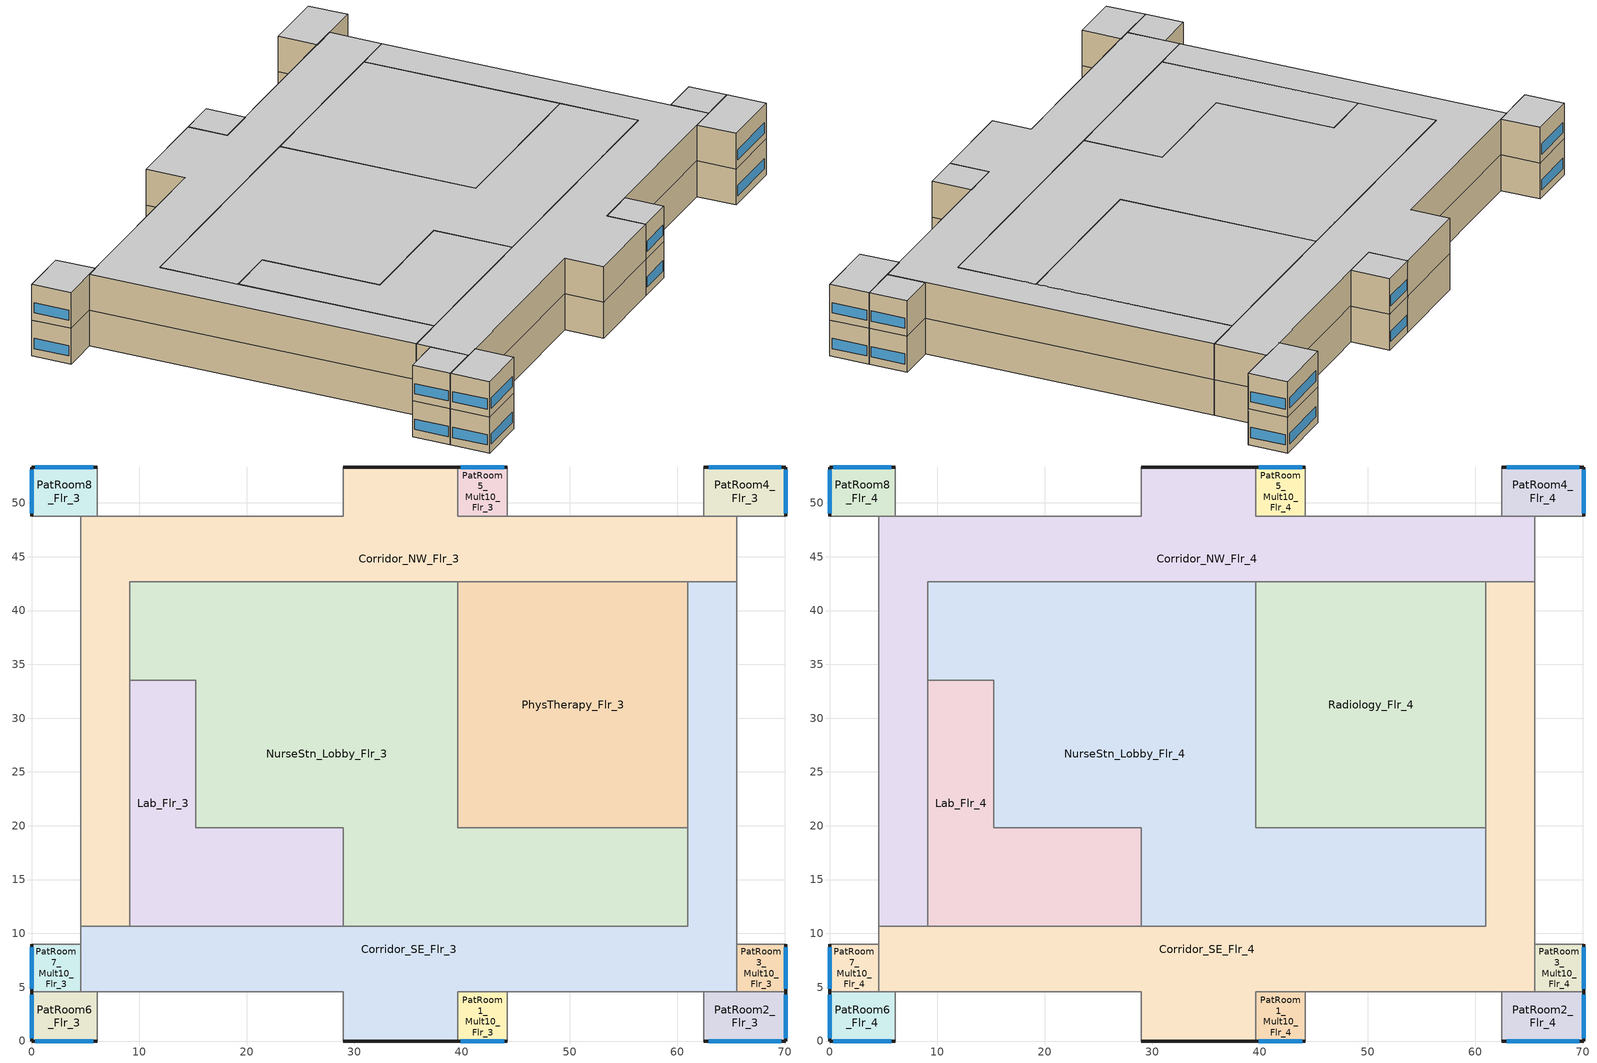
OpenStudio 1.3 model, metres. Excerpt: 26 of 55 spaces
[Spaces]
PatRoom7_Mult10_Flr_3
 floor adiabatic (INT-FLOOR-TOPSIDE): 4.57,8.99 4.57,4.57 0,4.57 0,8.99 z8.54
 wall outside (Mass Non-res Ext Wall): 0,8.99 0,4.57 z8.54:12.8
 wall adiabatic (int-walls): 0,4.57 4.57,4.57 4.57,8.99 0,8.99 z8.54:12.8
 window (Window Res Fixed): 0,8.73 0,4.84 z9.45:10.67
 ceiling adiabatic (INT-FLOOR-UNDERSIDE): 4.57,4.57 4.57,8.99 0,8.99 0,4.57 z12.8
PatRoom4_Flr_3
 floor adiabatic (INT-FLOOR-TOPSIDE): 70.1,53.34 70.1,48.77 62.48,48.77 62.48,53.34 z8.54
 wall outside (Mass Non-res Ext Wall): 70.1,48.77 70.1,53.34 62.48,53.34 z8.54:12.8
 wall adiabatic (int-walls): 62.48,53.34 62.48,48.77 70.1,48.77 z8.54:12.8
 window (Window Res Fixed): 69.65,53.34 62.94,53.34 / 70.1,49.04 70.1,53.07 z9.45:10.67
 ceiling adiabatic (INT-FLOOR-UNDERSIDE): 70.1,48.77 70.1,53.34 62.48,53.34 62.48,48.77 z12.8
PhysTherapy_Flr_3
 floor adiabatic (INT-FLOOR-TOPSIDE): 60.96,42.67 60.96,19.81 39.62,19.81 39.62,42.67 z8.54
 wall to NurseStn_Lobby_Flr_3 (int-walls): 39.62,42.67 39.62,19.81 60.96,19.81 z8.54:12.8
 wall to Corridor_SE_Flr_3 (int-walls): 60.96,19.81 60.96,42.67 z8.54:12.8
 wall to Corridor_NW_Flr_3 (int-walls): 60.96,42.67 39.62,42.67 z8.54:12.8
 ceiling adiabatic (INT-FLOOR-UNDERSIDE): 60.96,19.81 60.96,42.67 39.62,42.67 39.62,19.81 z12.8
PatRoom2_Flr_3
 floor adiabatic (INT-FLOOR-TOPSIDE): 70.1,4.57 70.1,0 62.48,0 62.48,4.57 z8.54
 wall outside (Mass Non-res Ext Wall): 62.48,0 70.1,0 70.1,4.57 z8.54:12.8
 wall adiabatic (int-walls): 70.1,4.57 62.48,4.57 62.48,0 z8.54:12.8
 window (Window Res Fixed): 62.94,0 69.65,0 / 70.1,0.27 70.1,4.3 z9.45:10.67
 ceiling adiabatic (INT-FLOOR-UNDERSIDE): 70.1,0 70.1,4.57 62.48,4.57 62.48,0 z12.8
Corridor_NW_Flr_3
 floor adiabatic (INT-FLOOR-TOPSIDE): 39.62,53.34 39.62,48.77 65.53,48.77 65.53,42.67 9.14,42.67 9.14,10.67 4.57,10.67 4.57,48.77 28.96,48.77 28.96,53.34 z8.54
 wall outside (Mass Non-res Ext Wall): 39.62,53.34 28.96,53.34 z8.54:12.8
 wall to NurseStn_Lobby_Flr_3 (AIR-WALL): 9.14,33.58 9.14,42.67 39.62,42.67 z8.54:12.8
 wall to Corridor_SE_Flr_3 (AIR-WALL): 60.96,42.67 65.53,42.67 / 4.57,10.67 9.14,10.67 z8.54:12.8
 wall adiabatic (int-walls): 65.53,42.67 65.53,48.77 39.62,48.77 39.62,53.34 / 28.96,53.34 28.96,48.77 4.57,48.77 4.57,10.67 z8.54:12.8
 wall to Lab_Flr_3 (int-walls): 9.14,10.67 9.14,33.58 z8.54:12.8
 ceiling adiabatic (INT-FLOOR-UNDERSIDE): 9.14,10.67 9.14,42.67 65.53,42.67 65.53,48.77 39.62,48.77 39.62,53.34 28.96,53.34 28.96,48.77 4.57,48.77 4.57,10.67 z12.8
NurseStn_Lobby_Flr_3
 floor adiabatic (INT-FLOOR-TOPSIDE): 39.62,42.67 39.62,19.81 60.96,19.81 60.96,10.67 28.96,10.67 28.96,19.81 15.24,19.81 15.24,33.53 9.14,33.53 9.14,42.67 z8.54
 wall to Lab_Flr_3 (int-walls): 9.14,33.53 15.24,33.53 15.24,19.81 28.96,19.81 28.96,10.67 z8.54:12.8
 wall to Corridor_SE_Flr_3 (AIR-WALL): 28.96,10.67 60.96,10.67 60.96,19.81 z8.54:12.8
 ceiling adiabatic (INT-FLOOR-UNDERSIDE): 60.96,10.67 60.96,19.81 39.62,19.81 39.62,42.67 9.14,42.67 9.14,33.53 15.24,33.53 15.24,19.81 28.96,19.81 28.96,10.67 z12.8
Corridor_SE_Flr_3
 floor adiabatic (INT-FLOOR-TOPSIDE): 65.53,42.67 65.53,4.57 39.62,4.57 39.62,0 28.96,0 28.96,4.57 4.57,4.57 4.57,10.67 60.96,10.67 60.96,42.67 z8.54
 wall outside (Mass Non-res Ext Wall): 28.96,0 39.62,0 z8.54:12.8
 wall adiabatic (int-walls): 39.62,0 39.62,4.57 65.53,4.57 65.53,42.67 / 4.57,10.67 4.57,4.57 28.96,4.57 28.96,0 z8.54:12.8
 wall to Lab_Flr_3 (int-walls): 28.96,10.67 9.14,10.67 z8.54:12.8
 ceiling adiabatic (INT-FLOOR-UNDERSIDE): 39.62,0 39.62,4.57 65.53,4.57 65.53,42.67 60.96,42.67 60.96,10.67 4.57,10.67 4.57,4.57 28.96,4.57 28.96,0 z12.8
PatRoom5_Mult10_Flr_3
 floor adiabatic (INT-FLOOR-TOPSIDE): 44.2,53.34 44.2,48.77 39.62,48.77 39.62,53.34 z8.54
 wall outside (Mass Non-res Ext Wall): 44.2,53.34 39.62,53.34 z8.54:12.8
 wall adiabatic (int-walls): 39.62,53.34 39.62,48.77 44.2,48.77 44.2,53.34 z8.54:12.8
 window (Window Res Fixed): 43.92,53.34 39.9,53.34 z9.45:10.67
 ceiling adiabatic (INT-FLOOR-UNDERSIDE): 44.2,48.77 44.2,53.34 39.62,53.34 39.62,48.77 z12.8
Lab_Flr_3
 floor adiabatic (INT-FLOOR-TOPSIDE): 15.24,33.53 15.24,19.81 28.96,19.81 28.96,10.67 9.14,10.67 9.14,33.53 z8.54
 ceiling adiabatic (INT-FLOOR-UNDERSIDE): 28.96,10.67 28.96,19.81 15.24,19.81 15.24,33.53 9.14,33.53 9.14,10.67 z12.8
PatRoom1_Mult10_Flr_3
 floor adiabatic (INT-FLOOR-TOPSIDE): 44.2,4.57 44.2,0 39.62,0 39.62,4.57 z8.54
 wall outside (Mass Non-res Ext Wall): 39.62,0 44.2,0 z8.54:12.8
 wall adiabatic (int-walls): 44.2,0 44.2,4.57 39.62,4.57 39.62,0 z8.54:12.8
 window (Window Res Fixed): 39.9,0 43.92,0 z9.45:10.67
 ceiling adiabatic (INT-FLOOR-UNDERSIDE): 44.2,0 44.2,4.57 39.62,4.57 39.62,0 z12.8
PatRoom8_Flr_3
 floor adiabatic (INT-FLOOR-TOPSIDE): 6.1,53.34 6.1,48.77 0,48.77 0,53.34 z8.54
 wall outside (Mass Non-res Ext Wall): 6.1,53.34 0,53.34 0,48.77 z8.54:12.8
 wall adiabatic (int-walls): 0,48.77 6.1,48.77 6.1,53.34 z8.54:12.8
 window (Window Res Fixed): 0,53.07 0,49.04 / 5.73,53.34 0.37,53.34 z9.45:10.67
 ceiling adiabatic (INT-FLOOR-UNDERSIDE): 6.1,48.77 6.1,53.34 0,53.34 0,48.77 z12.8
PatRoom6_Flr_3
 floor adiabatic (INT-FLOOR-TOPSIDE): 6.1,4.57 6.1,0 0,0 0,4.57 z8.54
 wall outside (Mass Non-res Ext Wall): 0,4.57 0,0 6.1,0 z8.54:12.8
 wall adiabatic (int-walls): 6.1,0 6.1,4.57 0,4.57 z8.54:12.8
 window (Window Res Fixed): 0,4.3 0,0.27 / 0.37,0 5.73,0 z9.45:10.67
 ceiling adiabatic (INT-FLOOR-UNDERSIDE): 6.1,0 6.1,4.57 0,4.57 0,0 z12.8
PatRoom3_Mult10_Flr_3
 floor adiabatic (INT-FLOOR-TOPSIDE): 70.1,8.99 70.1,4.57 65.53,4.57 65.53,8.99 z8.54
 wall outside (Mass Non-res Ext Wall): 70.1,4.57 70.1,8.99 z8.54:12.8
 wall adiabatic (int-walls): 70.1,8.99 65.53,8.99 65.53,4.57 70.1,4.57 z8.54:12.8
 window (Window Res Fixed): 70.1,4.84 70.1,8.73 z9.45:10.67
 ceiling adiabatic (INT-FLOOR-UNDERSIDE): 70.1,4.57 70.1,8.99 65.53,8.99 65.53,4.57 z12.8
PatRoom2_Flr_4
 floor adiabatic (INT-FLOOR-TOPSIDE): 70.1,4.57 70.1,0 62.48,0 62.48,4.57 z12.8
 wall outside (Mass Non-res Ext Wall): 62.48,0 70.1,0 70.1,4.57 z12.8:17.07
 wall adiabatic (int-walls): 70.1,4.57 62.48,4.57 62.48,0 z12.8:17.07
 window (Window Res Fixed): 70.1,0.27 70.1,4.3 / 62.94,0 69.65,0 z13.72:14.94
 ceiling adiabatic (INT-FLOOR-UNDERSIDE): 70.1,0 70.1,4.57 62.48,4.57 62.48,0 z17.07
Corridor_SE_Flr_4
 floor adiabatic (INT-FLOOR-TOPSIDE): 65.53,42.67 65.53,4.57 39.62,4.57 39.62,0 28.96,0 28.96,4.57 4.57,4.57 4.57,10.67 60.96,10.67 60.96,42.67 z12.8
 wall outside (Mass Non-res Ext Wall): 28.96,0 39.62,0 z12.8:17.07
 wall adiabatic (int-walls): 39.62,0 39.62,4.57 65.53,4.57 65.53,42.67 / 4.57,10.67 4.57,4.57 28.96,4.57 28.96,0 z12.8:17.07
 wall to Radiology_Flr_4 (int-walls): 60.96,42.67 60.96,19.81 z12.8:17.07
 wall to Corridor_NW_Flr_4 (AIR-WALL): 65.53,42.67 60.96,42.67 / 9.14,10.67 4.57,10.67 z12.8:17.07
 wall to Lab_Flr_4 (int-walls): 28.96,10.67 9.14,10.67 z12.8:17.07
 wall to NurseStn_Lobby_Flr_4 (AIR-WALL): 60.96,19.81 60.96,10.67 28.96,10.67 z12.8:17.07
 ceiling adiabatic (INT-FLOOR-UNDERSIDE): 39.62,0 39.62,4.57 65.53,4.57 65.53,42.67 60.96,42.67 60.96,10.67 4.57,10.67 4.57,4.57 28.96,4.57 28.96,0 z17.07
PatRoom8_Flr_4
 floor adiabatic (INT-FLOOR-TOPSIDE): 6.1,53.34 6.1,48.77 0,48.77 0,53.34 z12.8
 wall outside (Mass Non-res Ext Wall): 6.1,53.34 0,53.34 0,48.77 z12.8:17.07
 wall adiabatic (int-walls): 0,48.77 6.1,48.77 6.1,53.34 z12.8:17.07
 window (Window Res Fixed): 5.73,53.34 0.37,53.34 / 0,53.07 0,49.04 z13.72:14.94
 ceiling adiabatic (INT-FLOOR-UNDERSIDE): 6.1,48.77 6.1,53.34 0,53.34 0,48.77 z17.07
NurseStn_Lobby_Flr_4
 floor adiabatic (INT-FLOOR-TOPSIDE): 39.62,42.67 39.62,19.81 60.96,19.81 60.96,10.67 28.96,10.67 28.96,19.81 15.24,19.81 15.24,33.53 9.14,33.53 9.14,42.67 z12.8
 wall to Corridor_NW_Flr_4 (AIR-WALL): 39.62,42.67 9.14,42.67 9.14,33.53 z12.8:17.07
 wall to Radiology_Flr_4 (int-walls): 60.96,19.81 39.62,19.81 39.62,42.67 z12.8:17.07
 wall to Lab_Flr_4 (int-walls): 9.14,33.53 15.24,33.53 15.24,19.81 28.96,19.81 28.96,10.67 z12.8:17.07
 ceiling adiabatic (INT-FLOOR-UNDERSIDE): 60.96,10.67 60.96,19.81 39.62,19.81 39.62,42.67 9.14,42.67 9.14,33.53 15.24,33.53 15.24,19.81 28.96,19.81 28.96,10.67 z17.07
Lab_Flr_4
 floor adiabatic (INT-FLOOR-TOPSIDE): 15.24,33.53 15.24,19.81 28.96,19.81 28.96,10.67 9.14,10.67 9.14,33.53 z12.8
 wall to Corridor_NW_Flr_4 (int-walls): 9.14,33.58 9.14,10.67 z12.8:17.07
 ceiling adiabatic (INT-FLOOR-UNDERSIDE): 28.96,10.67 28.96,19.81 15.24,19.81 15.24,33.53 9.14,33.53 9.14,10.67 z17.07
Corridor_NW_Flr_4
 floor adiabatic (INT-FLOOR-TOPSIDE): 39.62,53.34 39.62,48.77 65.53,48.77 65.53,42.67 9.14,42.67 9.14,10.67 4.57,10.67 4.57,48.77 28.96,48.77 28.96,53.34 z12.8
 wall outside (Mass Non-res Ext Wall): 39.62,53.34 28.96,53.34 z12.8:17.07
 wall to Radiology_Flr_4 (int-walls): 39.62,42.67 60.96,42.67 z12.8:17.07
 wall adiabatic (int-walls): 65.53,42.67 65.53,48.77 39.62,48.77 39.62,53.34 / 28.96,53.34 28.96,48.77 4.57,48.77 4.57,10.67 z12.8:17.07
 ceiling adiabatic (INT-FLOOR-UNDERSIDE): 9.14,10.67 9.14,42.67 65.53,42.67 65.53,48.77 39.62,48.77 39.62,53.34 28.96,53.34 28.96,48.77 4.57,48.77 4.57,10.67 z17.07
PatRoom5_Mult10_Flr_4
 floor adiabatic (INT-FLOOR-TOPSIDE): 44.2,53.34 44.2,48.77 39.62,48.77 39.62,53.34 z12.8
 wall outside (Mass Non-res Ext Wall): 44.2,53.34 39.62,53.34 z12.8:17.07
 wall adiabatic (int-walls): 39.62,53.34 39.62,48.77 44.2,48.77 44.2,53.34 z12.8:17.07
 window (Window Res Fixed): 43.92,53.34 39.9,53.34 z13.72:14.94
 ceiling adiabatic (INT-FLOOR-UNDERSIDE): 44.2,48.77 44.2,53.34 39.62,53.34 39.62,48.77 z17.07
PatRoom6_Flr_4
 floor adiabatic (INT-FLOOR-TOPSIDE): 6.1,4.57 6.1,0 0,0 0,4.57 z12.8
 wall outside (Mass Non-res Ext Wall): 0,4.57 0,0 6.1,0 z12.8:17.07
 wall adiabatic (int-walls): 6.1,0 6.1,4.57 0,4.57 z12.8:17.07
 window (Window Res Fixed): 0.37,0 5.73,0 / 0,4.3 0,0.27 z13.72:14.94
 ceiling adiabatic (INT-FLOOR-UNDERSIDE): 6.1,0 6.1,4.57 0,4.57 0,0 z17.07
PatRoom3_Mult10_Flr_4
 floor adiabatic (INT-FLOOR-TOPSIDE): 70.1,8.99 70.1,4.57 65.53,4.57 65.53,8.99 z12.8
 wall outside (Mass Non-res Ext Wall): 70.1,4.57 70.1,8.99 z12.8:17.07
 wall adiabatic (int-walls): 70.1,8.99 65.53,8.99 65.53,4.57 70.1,4.57 z12.8:17.07
 window (Window Res Fixed): 70.1,4.84 70.1,8.73 z13.72:14.94
 ceiling adiabatic (INT-FLOOR-UNDERSIDE): 70.1,4.57 70.1,8.99 65.53,8.99 65.53,4.57 z17.07
PatRoom1_Mult10_Flr_4
 floor adiabatic (INT-FLOOR-TOPSIDE): 44.2,4.57 44.2,0 39.62,0 39.62,4.57 z12.8
 wall outside (Mass Non-res Ext Wall): 39.62,0 44.2,0 z12.8:17.07
 wall adiabatic (int-walls): 44.2,0 44.2,4.57 39.62,4.57 39.62,0 z12.8:17.07
 window (Window Res Fixed): 39.9,0 43.92,0 z13.72:14.94
 ceiling adiabatic (INT-FLOOR-UNDERSIDE): 44.2,0 44.2,4.57 39.62,4.57 39.62,0 z17.07
PatRoom4_Flr_4
 floor adiabatic (INT-FLOOR-TOPSIDE): 70.1,53.34 70.1,48.77 62.48,48.77 62.48,53.34 z12.8
 wall outside (Mass Non-res Ext Wall): 70.1,48.77 70.1,53.34 62.48,53.34 z12.8:17.07
 wall adiabatic (int-walls): 62.48,53.34 62.48,48.77 70.1,48.77 z12.8:17.07
 window (Window Res Fixed): 70.1,49.04 70.1,53.07 / 69.65,53.34 62.94,53.34 z13.72:14.94
 ceiling adiabatic (INT-FLOOR-UNDERSIDE): 70.1,48.77 70.1,53.34 62.48,53.34 62.48,48.77 z17.07
PatRoom7_Mult10_Flr_4
 floor adiabatic (INT-FLOOR-TOPSIDE): 4.57,8.99 4.57,4.57 0,4.57 0,8.99 z12.8
 wall outside (Mass Non-res Ext Wall): 0,8.99 0,4.57 z12.8:17.07
 wall adiabatic (int-walls): 0,4.57 4.57,4.57 4.57,8.99 0,8.99 z12.8:17.07
 window (Window Res Fixed): 0,8.73 0,4.84 z13.72:14.94
 ceiling adiabatic (INT-FLOOR-UNDERSIDE): 4.57,4.57 4.57,8.99 0,8.99 0,4.57 z17.07
Radiology_Flr_4
 floor adiabatic (INT-FLOOR-TOPSIDE): 60.96,42.67 60.96,19.81 39.62,19.81 39.62,42.67 z12.8
 ceiling adiabatic (INT-FLOOR-UNDERSIDE): 60.96,19.81 60.96,42.67 39.62,42.67 39.62,19.81 z17.07
[Site]
USA IL-CHICAGO-OHARE: Latitude {deg}=41.77; Longitude {deg}=-87.75; Time Zone {hr}=-6; Elevation {m}=190; Terrain=City
[SizingPeriod:DesignDay] Barometric Pressure {Pa}=99063; Rain Indicator=0; Snow Indicator=0; Day of Month=21; Daylight Saving Time Indicator=0; Humidity Indicating Type=Wetbulb; Solar Model Indicator=ASHRAEClearSky
Name | Maximum Dry-Bulb Temperature {C} | Daily Dry-Bulb Temperature Range {deltaC} | Humidity Indicating Conditions at Maximum Dry-Bulb {BasedOnField A3} | Wind Speed {m/s} | Wind Direction {deg} | Sky Clearness | Month | Day Type
CHICAGO Ann Htg 99.6% Condns DB | -20.6 | 0 | -20.6 | 4.9 | 270 | 0 | 1 | WinterDesignDay
CHICAGO Ann Clg .4% Condns WB=>MDB | 31.2 | 10.7 | 25.5 | 5.3 | 230 | 1 | 7 | SummerDesignDay
[Building]
Ref Bldg Hospital New2004_v1.3_5.0: North Axis {deg}=0
[Construction]
int-walls: 1/2IN Gypsum, 1/2IN Gypsum
Mass Non-res Ext Wall: 1IN Stucco, 8IN CONCRETE HW, Mass NonRes Wall Insulation, 1/2IN Gypsum
InteriorFurnishings: Std Wood 6inch
INT-FLOOR-UNDERSIDE: CP02 CARPET PAD, MAT-CC05 4 HW CONCRETE
AIR-WALL: MAT-AIR-WALL
INT-FLOOR-TOPSIDE: MAT-CC05 4 HW CONCRETE, CP02 CARPET PAD
Window Res Fixed: Res Fixed Assembly Window
[Material] Thermal Absorptance=0.9
Name | Roughness | Thickness {m} | Conductivity {W/m-K} | Density {kg/m3} | Specific Heat {J/kg-K} | Solar Absorptance | Visible Absorptance
1/2IN Gypsum | Smooth | 0.0127 | 0.16 | 784.9 | 830 | 0.92 | 0.92
1IN Stucco | Smooth | 0.0253 | 0.6918 | 1858 | 837 | 0.92 | 0.92
8IN CONCRETE HW | Rough | 0.2032 | 1.311 | 2240 | 836.8 | 0.7 | 0.7
Mass NonRes Wall Insulation | MediumRough | 0.0495495 | 0.049 | 265 | 836.8 | 0.7 | 0.7
Std Wood 6inch | MediumSmooth | 0.15 | 0.12 | 540 | 1210 | 0.7 | 0.7
MAT-CC05 4 HW CONCRETE | Rough | 0.1016 | 1.311 | 2240 | 836.8 | 0.7 | 0.7
[Material:NoMass] Thermal Absorptance=0.9; Solar Absorptance=0.7
Name | Roughness | Thermal Resistance {m2-K/W} | Visible Absorptance
CP02 CARPET PAD | VeryRough | 0.2165 | 0.8
MAT-AIR-WALL | Rough | 0.207949
[WindowMaterial:SimpleGlazingSystem]
Res Fixed Assembly Window: U-Factor {W/m2-K}=3.23646; Solar Heat Gain Coefficient=0.39
[ThermalZone] Use Ideal Air Loads=No
Name | Multiplier | Thermostat
PatRoom2_Flr_4 Thermal Zone | 1 | ThermostatSetpoint:DualSetpoint #1
PatRoom7_Mult10_Flr_3 Thermal Zone | 10 | ThermostatSetpoint:DualSetpoint #3
Corridor_SE_Flr_4 Thermal Zone | 1 | ThermostatSetpoint:DualSetpoint #5
PatRoom8_Flr_4 Thermal Zone | 1 | ThermostatSetpoint:DualSetpoint #6
PatRoom1_Mult10_Flr_4 Thermal Zone | 10 | ThermostatSetpoint:DualSetpoint #7
NurseStn_Lobby_Flr_4 Thermal Zone | 1 | ThermostatSetpoint:DualSetpoint #14
PatRoom4_Flr_3 Thermal Zone | 1 | ThermostatSetpoint:DualSetpoint #15
Lab_Flr_4 Thermal Zone | 1 | ThermostatSetpoint:DualSetpoint #17
Corridor_NW_Flr_3 Thermal Zone | 1 | ThermostatSetpoint:DualSetpoint #18
PhysTherapy_Flr_3 Thermal Zone | 1 | ThermostatSetpoint:DualSetpoint #20
Corridor_NW_Flr_4 Thermal Zone | 1 | ThermostatSetpoint:DualSetpoint #21
PatRoom3_Mult10_Flr_4 Thermal Zone | 10 | ThermostatSetpoint:DualSetpoint #22
PatRoom5_Mult10_Flr_4 Thermal Zone | 10 | ThermostatSetpoint:DualSetpoint #28
PatRoom7_Mult10_Flr_4 Thermal Zone | 10 | ThermostatSetpoint:DualSetpoint #29
NurseStn_Lobby_Flr_3 Thermal Zone | 1 | ThermostatSetpoint:DualSetpoint #30
PatRoom2_Flr_3 Thermal Zone | 1 | ThermostatSetpoint:DualSetpoint #36
Corridor_SE_Flr_3 Thermal Zone | 1 | ThermostatSetpoint:DualSetpoint #42
PatRoom3_Mult10_Flr_3 Thermal Zone | 10 | ThermostatSetpoint:DualSetpoint #37
PatRoom6_Flr_4 Thermal Zone | 1 | ThermostatSetpoint:DualSetpoint #43
PatRoom5_Mult10_Flr_3 Thermal Zone | 10 | ThermostatSetpoint:DualSetpoint #44
Lab_Flr_3 Thermal Zone | 1 | ThermostatSetpoint:DualSetpoint #46
PatRoom4_Flr_4 Thermal Zone | 1 | ThermostatSetpoint:DualSetpoint #48
PatRoom8_Flr_3 Thermal Zone | 1 | ThermostatSetpoint:DualSetpoint #49
PatRoom1_Mult10_Flr_3 Thermal Zone | 10 | ThermostatSetpoint:DualSetpoint #50
PatRoom6_Flr_3 Thermal Zone | 1 | ThermostatSetpoint:DualSetpoint #51
Radiology_Flr_4 Thermal Zone | 1 | ThermostatSetpoint:DualSetpoint #54
[Space] Part of Total Floor Area=Yes
Name | Thermal Zone
PatRoom2_Flr_4 | PatRoom2_Flr_4 Thermal Zone
PatRoom7_Mult10_Flr_3 | PatRoom7_Mult10_Flr_3 Thermal Zone
Corridor_SE_Flr_4 | Corridor_SE_Flr_4 Thermal Zone
PatRoom8_Flr_4 | PatRoom8_Flr_4 Thermal Zone
PatRoom1_Mult10_Flr_4 | PatRoom1_Mult10_Flr_4 Thermal Zone
NurseStn_Lobby_Flr_4 | NurseStn_Lobby_Flr_4 Thermal Zone
PatRoom4_Flr_3 | PatRoom4_Flr_3 Thermal Zone
Lab_Flr_4 | Lab_Flr_4 Thermal Zone
Corridor_NW_Flr_3 | Corridor_NW_Flr_3 Thermal Zone
PhysTherapy_Flr_3 | PhysTherapy_Flr_3 Thermal Zone
Corridor_NW_Flr_4 | Corridor_NW_Flr_4 Thermal Zone
PatRoom3_Mult10_Flr_4 | PatRoom3_Mult10_Flr_4 Thermal Zone
PatRoom5_Mult10_Flr_4 | PatRoom5_Mult10_Flr_4 Thermal Zone
PatRoom7_Mult10_Flr_4 | PatRoom7_Mult10_Flr_4 Thermal Zone
NurseStn_Lobby_Flr_3 | NurseStn_Lobby_Flr_3 Thermal Zone
PatRoom2_Flr_3 | PatRoom2_Flr_3 Thermal Zone
Corridor_SE_Flr_3 | Corridor_SE_Flr_3 Thermal Zone
PatRoom3_Mult10_Flr_3 | PatRoom3_Mult10_Flr_3 Thermal Zone
PatRoom6_Flr_4 | PatRoom6_Flr_4 Thermal Zone
PatRoom5_Mult10_Flr_3 | PatRoom5_Mult10_Flr_3 Thermal Zone
Lab_Flr_3 | Lab_Flr_3 Thermal Zone
PatRoom4_Flr_4 | PatRoom4_Flr_4 Thermal Zone
PatRoom8_Flr_3 | PatRoom8_Flr_3 Thermal Zone
PatRoom1_Mult10_Flr_3 | PatRoom1_Mult10_Flr_3 Thermal Zone
PatRoom6_Flr_3 | PatRoom6_Flr_3 Thermal Zone
Radiology_Flr_4 | Radiology_Flr_4 Thermal Zone
[ThermostatSetpoint:DualSetpoint]
Name | Heating Setpoint Temperature Schedule | Cooling Setpoint Temperature Schedule
ThermostatSetpoint:DualSetpoint #1; ThermostatSetpoint:DualSetpoint #3; ThermostatSetpoint:DualSetpoint #6; ThermostatSetpoint:DualSetpoint #7; ThermostatSetpoint:DualSetpoint #15; ThermostatSetpoint:DualSetpoint #22; ThermostatSetpoint:DualSetpoint #28; ThermostatSetpoint:DualSetpoint #29; ThermostatSetpoint:DualSetpoint #36; ThermostatSetpoint:DualSetpoint #37; ThermostatSetpoint:DualSetpoint #43; ThermostatSetpoint:DualSetpoint #44; ThermostatSetpoint:DualSetpoint #48; ThermostatSetpoint:DualSetpoint #49; ThermostatSetpoint:DualSetpoint #50; ThermostatSetpoint:DualSetpoint #51 | CRITICAL_HTGSETP_SCH | CRITICAL_CLGSETP_SCH
ThermostatSetpoint:DualSetpoint #5; ThermostatSetpoint:DualSetpoint #14; ThermostatSetpoint:DualSetpoint #17; ThermostatSetpoint:DualSetpoint #18; ThermostatSetpoint:DualSetpoint #20; ThermostatSetpoint:DualSetpoint #21; ThermostatSetpoint:DualSetpoint #30; ThermostatSetpoint:DualSetpoint #42; ThermostatSetpoint:DualSetpoint #46; ThermostatSetpoint:DualSetpoint #54 | ADMIN_HTGSETP_SCH | ADMIN_CLGSETP_SCH
[SpaceInfiltration:DesignFlowRate] Schedule=INFIL_QUARTER_ON_SCH; Design Flow Rate Calculation Method=Flow/ExteriorWallArea; Flow per Exterior Surface Area {m3/s-m2}=0.000302; Constant Term Coefficient=1; Temperature Term Coefficient=0; Velocity Term Coefficient=0; Velocity Squared Term Coefficient=0
Name | Space or SpaceType
Corridor_NW_Flr_3_Infiltration | Corridor_NW_Flr_3
PatRoom3_Mult10_Flr_3_Infiltration | PatRoom3_Mult10_Flr_3
Corridor_NW_Flr_4_Infiltration | Corridor_NW_Flr_4
PatRoom5_Mult10_Flr_3_Infiltration | PatRoom5_Mult10_Flr_3
PatRoom4_Flr_3_Infiltration | PatRoom4_Flr_3
PatRoom7_Mult10_Flr_3_Infiltration | PatRoom7_Mult10_Flr_3
PatRoom2_Flr_4_Infiltration | PatRoom2_Flr_4
PatRoom3_Mult10_Flr_4_Infiltration | PatRoom3_Mult10_Flr_4
PatRoom1_Mult10_Flr_3_Infiltration | PatRoom1_Mult10_Flr_3
PatRoom1_Mult10_Flr_4_Infiltration | PatRoom1_Mult10_Flr_4
PatRoom6_Flr_4_Infiltration | PatRoom6_Flr_4
PatRoom8_Flr_3_Infiltration | PatRoom8_Flr_3
PatRoom6_Flr_3_Infiltration | PatRoom6_Flr_3
PatRoom4_Flr_4_Infiltration | PatRoom4_Flr_4
PatRoom5_Mult10_Flr_4_Infiltration | PatRoom5_Mult10_Flr_4
PatRoom2_Flr_3_Infiltration | PatRoom2_Flr_3
PatRoom8_Flr_4_Infiltration | PatRoom8_Flr_4
Corridor_SE_Flr_3_Infiltration | Corridor_SE_Flr_3
Corridor_SE_Flr_4_Infiltration | Corridor_SE_Flr_4
PatRoom7_Mult10_Flr_4_Infiltration | PatRoom7_Mult10_Flr_4
[Lights:Definition] Design Level Calculation Method=Watts/Area; Fraction Radiant=0.7; Fraction Visible=0.2; Return Air Fraction=0; Return Air Fraction Calculated from Plenum Temperature=No
Name | Watts per Space Floor Area {W/m2}
PatRoom1_Mult10_Flr_4_Lights Definition; PatRoom3_Mult10_Flr_4_Lights Definition; PatRoom6_Flr_3_Lights Definition; PatRoom2_Flr_3_Lights Definition; PatRoom4_Flr_4_Lights Definition; PatRoom8_Flr_4_Lights Definition; PatRoom5_Mult10_Flr_3_Lights Definition; PatRoom7_Mult10_Flr_4_Lights Definition; PatRoom6_Flr_4_Lights Definition; PatRoom4_Flr_3_Lights Definition; PatRoom1_Mult10_Flr_3_Lights Definition; PatRoom3_Mult10_Flr_3_Lights Definition; PatRoom2_Flr_4_Lights Definition; PatRoom7_Mult10_Flr_3_Lights Definition; PatRoom5_Mult10_Flr_4_Lights Definition; PatRoom8_Flr_3_Lights Definition | 7.53
PhysTherapy_Flr_3_Lights Definition | 9.68
Corridor_NW_Flr_3_Lights Definition; Corridor_SE_Flr_3_Lights Definition; Corridor_SE_Flr_4_Lights Definition; Corridor_NW_Flr_4_Lights Definition | 10.76
NurseStn_Lobby_Flr_3_Lights Definition; NurseStn_Lobby_Flr_4_Lights Definition | 12.7
Radiology_Flr_4_Lights Definition | 4.3
Lab_Flr_3_Lights Definition; Lab_Flr_4_Lights Definition | 15.06
[Lights] Fraction Replaceable=1
Name | Lights Definition | Space or SpaceType | Schedule
PatRoom1_Mult10_Flr_4_Lights | PatRoom1_Mult10_Flr_4_Lights Definition | PatRoom1_Mult10_Flr_4 | CRITICAL_LIGHT_SCH
PhysTherapy_Flr_3_Lights | PhysTherapy_Flr_3_Lights Definition | PhysTherapy_Flr_3 | ADMIN_LIGHT_SCH
PatRoom3_Mult10_Flr_4_Lights | PatRoom3_Mult10_Flr_4_Lights Definition | PatRoom3_Mult10_Flr_4 | CRITICAL_LIGHT_SCH
PatRoom6_Flr_3_Lights | PatRoom6_Flr_3_Lights Definition | PatRoom6_Flr_3 | CRITICAL_LIGHT_SCH
Corridor_NW_Flr_3_Lights | Corridor_NW_Flr_3_Lights Definition | Corridor_NW_Flr_3 | ADMIN_LIGHT_SCH
PatRoom2_Flr_3_Lights | PatRoom2_Flr_3_Lights Definition | PatRoom2_Flr_3 | CRITICAL_LIGHT_SCH
NurseStn_Lobby_Flr_3_Lights | NurseStn_Lobby_Flr_3_Lights Definition | NurseStn_Lobby_Flr_3 | ADMIN_LIGHT_SCH
Corridor_SE_Flr_3_Lights | Corridor_SE_Flr_3_Lights Definition | Corridor_SE_Flr_3 | ADMIN_LIGHT_SCH
PatRoom4_Flr_4_Lights | PatRoom4_Flr_4_Lights Definition | PatRoom4_Flr_4 | CRITICAL_LIGHT_SCH
Radiology_Flr_4_Lights | Radiology_Flr_4_Lights Definition | Radiology_Flr_4 | ADMIN_LIGHT_SCH
Lab_Flr_3_Lights | Lab_Flr_3_Lights Definition | Lab_Flr_3 | ADMIN_LIGHT_SCH
PatRoom8_Flr_4_Lights | PatRoom8_Flr_4_Lights Definition | PatRoom8_Flr_4 | CRITICAL_LIGHT_SCH
PatRoom5_Mult10_Flr_3_Lights | PatRoom5_Mult10_Flr_3_Lights Definition | PatRoom5_Mult10_Flr_3 | CRITICAL_LIGHT_SCH
Corridor_SE_Flr_4_Lights | Corridor_SE_Flr_4_Lights Definition | Corridor_SE_Flr_4 | ADMIN_LIGHT_SCH
PatRoom7_Mult10_Flr_4_Lights | PatRoom7_Mult10_Flr_4_Lights Definition | PatRoom7_Mult10_Flr_4 | CRITICAL_LIGHT_SCH
Corridor_NW_Flr_4_Lights | Corridor_NW_Flr_4_Lights Definition | Corridor_NW_Flr_4 | ADMIN_LIGHT_SCH
PatRoom6_Flr_4_Lights | PatRoom6_Flr_4_Lights Definition | PatRoom6_Flr_4 | CRITICAL_LIGHT_SCH
Lab_Flr_4_Lights | Lab_Flr_4_Lights Definition | Lab_Flr_4 | ADMIN_LIGHT_SCH
PatRoom4_Flr_3_Lights | PatRoom4_Flr_3_Lights Definition | PatRoom4_Flr_3 | CRITICAL_LIGHT_SCH
NurseStn_Lobby_Flr_4_Lights | NurseStn_Lobby_Flr_4_Lights Definition | NurseStn_Lobby_Flr_4 | ADMIN_LIGHT_SCH
PatRoom1_Mult10_Flr_3_Lights | PatRoom1_Mult10_Flr_3_Lights Definition | PatRoom1_Mult10_Flr_3 | CRITICAL_LIGHT_SCH
PatRoom3_Mult10_Flr_3_Lights | PatRoom3_Mult10_Flr_3_Lights Definition | PatRoom3_Mult10_Flr_3 | CRITICAL_LIGHT_SCH
PatRoom2_Flr_4_Lights | PatRoom2_Flr_4_Lights Definition | PatRoom2_Flr_4 | CRITICAL_LIGHT_SCH
PatRoom7_Mult10_Flr_3_Lights | PatRoom7_Mult10_Flr_3_Lights Definition | PatRoom7_Mult10_Flr_3 | CRITICAL_LIGHT_SCH
PatRoom5_Mult10_Flr_4_Lights | PatRoom5_Mult10_Flr_4_Lights Definition | PatRoom5_Mult10_Flr_4 | CRITICAL_LIGHT_SCH
PatRoom8_Flr_3_Lights | PatRoom8_Flr_3_Lights Definition | PatRoom8_Flr_3 | CRITICAL_LIGHT_SCH
[InternalMass:Definition] Construction=InteriorFurnishings; Design Level Calculation Method=SurfaceArea
Name | Surface Area {m2}
PatRoom4_Flr_3 Internal Mass Definition; PatRoom2_Flr_3 Internal Mass Definition; PatRoom2_Flr_4 Internal Mass Definition; PatRoom4_Flr_4 Internal Mass Definition | 69.6773
PatRoom3_Mult10_Flr_4 Internal Mass Definition; PatRoom7_Mult10_Flr_4 Internal Mass Definition; PatRoom3_Mult10_Flr_3 Internal Mass Definition; PatRoom7_Mult10_Flr_3 Internal Mass Definition | 40.4165
Corridor_NW_Flr_3 Internal Mass Definition; Corridor_NW_Flr_4 Internal Mass Definition; Corridor_SE_Flr_3 Internal Mass Definition; Corridor_SE_Flr_4 Internal Mass Definition | 1133.42
PatRoom8_Flr_3 Internal Mass Definition; PatRoom6_Flr_4 Internal Mass Definition; PatRoom6_Flr_3 Internal Mass Definition; PatRoom8_Flr_4 Internal Mass Definition | 55.7418
NurseStn_Lobby_Flr_4 Internal Mass Definition; NurseStn_Lobby_Flr_3 Internal Mass Definition | 1811.61
PatRoom1_Mult10_Flr_4 Internal Mass Definition; PatRoom5_Mult10_Flr_3 Internal Mass Definition; PatRoom1_Mult10_Flr_3 Internal Mass Definition; PatRoom5_Mult10_Flr_4 Internal Mass Definition | 41.8064
Lab_Flr_3 Internal Mass Definition; Lab_Flr_4 Internal Mass Definition | 529.5473
Radiology_Flr_4 Internal Mass Definition; PhysTherapy_Flr_3 Internal Mass Definition | 975.4819
[InternalMass]
Name | Internal Mass Definition | Space or SpaceType
PatRoom4_Flr_3 Internal Mass | PatRoom4_Flr_3 Internal Mass Definition | PatRoom4_Flr_3
PatRoom3_Mult10_Flr_4 Internal Mass | PatRoom3_Mult10_Flr_4 Internal Mass Definition | PatRoom3_Mult10_Flr_4
Corridor_NW_Flr_3 Internal Mass | Corridor_NW_Flr_3 Internal Mass Definition | Corridor_NW_Flr_3
PatRoom7_Mult10_Flr_4 Internal Mass | PatRoom7_Mult10_Flr_4 Internal Mass Definition | PatRoom7_Mult10_Flr_4
PatRoom8_Flr_3 Internal Mass | PatRoom8_Flr_3 Internal Mass Definition | PatRoom8_Flr_3
Corridor_NW_Flr_4 Internal Mass | Corridor_NW_Flr_4 Internal Mass Definition | Corridor_NW_Flr_4
NurseStn_Lobby_Flr_4 Internal Mass | NurseStn_Lobby_Flr_4 Internal Mass Definition | NurseStn_Lobby_Flr_4
PatRoom1_Mult10_Flr_4 Internal Mass | PatRoom1_Mult10_Flr_4 Internal Mass Definition | PatRoom1_Mult10_Flr_4
Lab_Flr_3 Internal Mass | Lab_Flr_3 Internal Mass Definition | Lab_Flr_3
PatRoom5_Mult10_Flr_3 Internal Mass | PatRoom5_Mult10_Flr_3 Internal Mass Definition | PatRoom5_Mult10_Flr_3
PatRoom1_Mult10_Flr_3 Internal Mass | PatRoom1_Mult10_Flr_3 Internal Mass Definition | PatRoom1_Mult10_Flr_3
NurseStn_Lobby_Flr_3 Internal Mass | NurseStn_Lobby_Flr_3 Internal Mass Definition | NurseStn_Lobby_Flr_3
Corridor_SE_Flr_3 Internal Mass | Corridor_SE_Flr_3 Internal Mass Definition | Corridor_SE_Flr_3
Radiology_Flr_4 Internal Mass | Radiology_Flr_4 Internal Mass Definition | Radiology_Flr_4
PatRoom5_Mult10_Flr_4 Internal Mass | PatRoom5_Mult10_Flr_4 Internal Mass Definition | PatRoom5_Mult10_Flr_4
PatRoom6_Flr_4 Internal Mass | PatRoom6_Flr_4 Internal Mass Definition | PatRoom6_Flr_4
PatRoom6_Flr_3 Internal Mass | PatRoom6_Flr_3 Internal Mass Definition | PatRoom6_Flr_3
PatRoom3_Mult10_Flr_3 Internal Mass | PatRoom3_Mult10_Flr_3 Internal Mass Definition | PatRoom3_Mult10_Flr_3
Corridor_SE_Flr_4 Internal Mass | Corridor_SE_Flr_4 Internal Mass Definition | Corridor_SE_Flr_4
Lab_Flr_4 Internal Mass | Lab_Flr_4 Internal Mass Definition | Lab_Flr_4
PatRoom2_Flr_3 Internal Mass | PatRoom2_Flr_3 Internal Mass Definition | PatRoom2_Flr_3
PatRoom2_Flr_4 Internal Mass | PatRoom2_Flr_4 Internal Mass Definition | PatRoom2_Flr_4
PatRoom8_Flr_4 Internal Mass | PatRoom8_Flr_4 Internal Mass Definition | PatRoom8_Flr_4
PhysTherapy_Flr_3 Internal Mass | PhysTherapy_Flr_3 Internal Mass Definition | PhysTherapy_Flr_3
PatRoom4_Flr_4 Internal Mass | PatRoom4_Flr_4 Internal Mass Definition | PatRoom4_Flr_4
PatRoom7_Mult10_Flr_3 Internal Mass | PatRoom7_Mult10_Flr_3 Internal Mass Definition | PatRoom7_Mult10_Flr_3
[People:Definition] Number of People Calculation Method=Area/Person; Fraction Radiant=0.3; Enable ASHRAE 55 Comfort Warnings=No; Mean Radiant Temperature Calculation Type=ZoneAveraged; Thermal Comfort Model Type 1=FANGER
Name | Space Floor Area per Person {m2/person}
PatRoom3_Mult10_Flr_4 People Definition; PatRoom7_Mult10_Flr_4 People Definition; Radiology_Flr_4 People Definition; Lab_Flr_4 People Definition; PatRoom6_Flr_3 People Definition; PatRoom7_Mult10_Flr_3 People Definition; PatRoom3_Mult10_Flr_3 People Definition; PatRoom1_Mult10_Flr_4 People Definition; PatRoom2_Flr_4 People Definition; PatRoom5_Mult10_Flr_3 People Definition; PatRoom1_Mult10_Flr_3 People Definition; PatRoom2_Flr_3 People Definition; PhysTherapy_Flr_3 People Definition; PatRoom5_Mult10_Flr_4 People Definition; PatRoom8_Flr_3 People Definition; PatRoom6_Flr_4 People Definition; PatRoom4_Flr_4 People Definition; Lab_Flr_3 People Definition; PatRoom4_Flr_3 People Definition; PatRoom8_Flr_4 People Definition | 18.5874
NurseStn_Lobby_Flr_4 People Definition; NurseStn_Lobby_Flr_3 People Definition | 69.9301
Corridor_NW_Flr_3 People Definition; Corridor_NW_Flr_4 People Definition; Corridor_SE_Flr_3 People Definition; Corridor_SE_Flr_4 People Definition | 92.5926
[People] Activity Level Schedule=ACTIVITY_SCH; Work Efficiency Schedule=WORK_EFF_SCH; Clothing Insulation Schedule=CLOTHING_SCH; Air Velocity Schedule=AIR_VELO_SCH
Name | People Definition | Space or SpaceType | Number of People Schedule
PatRoom3_Mult10_Flr_4 People | PatRoom3_Mult10_Flr_4 People Definition | PatRoom3_Mult10_Flr_4 | CRITICAL_OCC_SCH
PatRoom7_Mult10_Flr_4 People | PatRoom7_Mult10_Flr_4 People Definition | PatRoom7_Mult10_Flr_4 | CRITICAL_OCC_SCH
NurseStn_Lobby_Flr_4 People | NurseStn_Lobby_Flr_4 People Definition | NurseStn_Lobby_Flr_4 | ADMIN_OCC_SCH
Corridor_NW_Flr_3 People | Corridor_NW_Flr_3 People Definition | Corridor_NW_Flr_3 | ADMIN_OCC_SCH
Radiology_Flr_4 People | Radiology_Flr_4 People Definition | Radiology_Flr_4 | ADMIN_OCC_SCH
Lab_Flr_4 People | Lab_Flr_4 People Definition | Lab_Flr_4 | ADMIN_OCC_SCH
PatRoom6_Flr_3 People | PatRoom6_Flr_3 People Definition | PatRoom6_Flr_3 | CRITICAL_OCC_SCH
PatRoom7_Mult10_Flr_3 People | PatRoom7_Mult10_Flr_3 People Definition | PatRoom7_Mult10_Flr_3 | CRITICAL_OCC_SCH
PatRoom3_Mult10_Flr_3 People | PatRoom3_Mult10_Flr_3 People Definition | PatRoom3_Mult10_Flr_3 | CRITICAL_OCC_SCH
PatRoom1_Mult10_Flr_4 People | PatRoom1_Mult10_Flr_4 People Definition | PatRoom1_Mult10_Flr_4 | CRITICAL_OCC_SCH
PatRoom2_Flr_4 People | PatRoom2_Flr_4 People Definition | PatRoom2_Flr_4 | CRITICAL_OCC_SCH
PatRoom5_Mult10_Flr_3 People | PatRoom5_Mult10_Flr_3 People Definition | PatRoom5_Mult10_Flr_3 | CRITICAL_OCC_SCH
PatRoom1_Mult10_Flr_3 People | PatRoom1_Mult10_Flr_3 People Definition | PatRoom1_Mult10_Flr_3 | CRITICAL_OCC_SCH
PatRoom2_Flr_3 People | PatRoom2_Flr_3 People Definition | PatRoom2_Flr_3 | CRITICAL_OCC_SCH
Corridor_NW_Flr_4 People | Corridor_NW_Flr_4 People Definition | Corridor_NW_Flr_4 | ADMIN_OCC_SCH
Corridor_SE_Flr_3 People | Corridor_SE_Flr_3 People Definition | Corridor_SE_Flr_3 | ADMIN_OCC_SCH
NurseStn_Lobby_Flr_3 People | NurseStn_Lobby_Flr_3 People Definition | NurseStn_Lobby_Flr_3 | ADMIN_OCC_SCH
PhysTherapy_Flr_3 People | PhysTherapy_Flr_3 People Definition | PhysTherapy_Flr_3 | ADMIN_OCC_SCH
PatRoom5_Mult10_Flr_4 People | PatRoom5_Mult10_Flr_4 People Definition | PatRoom5_Mult10_Flr_4 | CRITICAL_OCC_SCH
PatRoom8_Flr_3 People | PatRoom8_Flr_3 People Definition | PatRoom8_Flr_3 | CRITICAL_OCC_SCH
PatRoom6_Flr_4 People | PatRoom6_Flr_4 People Definition | PatRoom6_Flr_4 | CRITICAL_OCC_SCH
PatRoom4_Flr_4 People | PatRoom4_Flr_4 People Definition | PatRoom4_Flr_4 | CRITICAL_OCC_SCH
Lab_Flr_3 People | Lab_Flr_3 People Definition | Lab_Flr_3 | ADMIN_OCC_SCH
Corridor_SE_Flr_4 People | Corridor_SE_Flr_4 People Definition | Corridor_SE_Flr_4 | ADMIN_OCC_SCH
PatRoom4_Flr_3 People | PatRoom4_Flr_3 People Definition | PatRoom4_Flr_3 | CRITICAL_OCC_SCH
PatRoom8_Flr_4 People | PatRoom8_Flr_4 People Definition | PatRoom8_Flr_4 | CRITICAL_OCC_SCH
[ElectricEquipment:Definition] Design Level Calculation Method=Watts/Area; Fraction Latent=0; Fraction Radiant=0.5; Fraction Lost=0
Name | Watts per Space Floor Area {W/m2}
PatRoom4_Flr_3_MiscPlug_Equip Definition; PatRoom3_Mult10_Flr_4_MiscPlug_Equip Definition; PatRoom5_Mult10_Flr_4_MiscPlug_Equip Definition; PatRoom4_Flr_4_MiscPlug_Equip Definition; PatRoom2_Flr_4_MiscPlug_Equip Definition; PatRoom6_Flr_3_MiscPlug_Equip Definition; PatRoom1_Mult10_Flr_4_MiscPlug_Equip Definition; PatRoom7_Mult10_Flr_4_MiscPlug_Equip Definition; PatRoom8_Flr_4_MiscPlug_Equip Definition; PatRoom5_Mult10_Flr_3_MiscPlug_Equip Definition; PatRoom3_Mult10_Flr_3_MiscPlug_Equip Definition; PatRoom1_Mult10_Flr_3_MiscPlug_Equip Definition; PatRoom2_Flr_3_MiscPlug_Equip Definition; PatRoom6_Flr_4_MiscPlug_Equip Definition; PatRoom7_Mult10_Flr_3_MiscPlug_Equip Definition; PatRoom8_Flr_3_MiscPlug_Equip Definition | 21.52
Lab_Flr_4_MiscPlug_Equip Definition; Lab_Flr_3_MiscPlug_Equip Definition | 43.04
Radiology_Flr_4_MiscPlug_Equip Definition | 53.08
PhysTherapy_Flr_3_MiscPlug_Equip Definition | 16.14
NurseStn_Lobby_Flr_4_MiscPlug_Equip Definition; NurseStn_Lobby_Flr_3_MiscPlug_Equip Definition | 11.19
[ElectricEquipment]
Name | Electric Equipment Definition | Space or SpaceType | Schedule
PatRoom4_Flr_3_MiscPlug_Equip | PatRoom4_Flr_3_MiscPlug_Equip Definition | PatRoom4_Flr_3 | CRITICAL_EQUIP_SCH
PatRoom3_Mult10_Flr_4_MiscPlug_Equip | PatRoom3_Mult10_Flr_4_MiscPlug_Equip Definition | PatRoom3_Mult10_Flr_4 | CRITICAL_EQUIP_SCH
Lab_Flr_4_MiscPlug_Equip | Lab_Flr_4_MiscPlug_Equip Definition | Lab_Flr_4 | ADMIN_EQUIP_SCH
PatRoom5_Mult10_Flr_4_MiscPlug_Equip | PatRoom5_Mult10_Flr_4_MiscPlug_Equip Definition | PatRoom5_Mult10_Flr_4 | CRITICAL_EQUIP_SCH
Lab_Flr_3_MiscPlug_Equip | Lab_Flr_3_MiscPlug_Equip Definition | Lab_Flr_3 | ADMIN_EQUIP_SCH
Radiology_Flr_4_MiscPlug_Equip | Radiology_Flr_4_MiscPlug_Equip Definition | Radiology_Flr_4 | ADMIN_EQUIP_SCH
PatRoom4_Flr_4_MiscPlug_Equip | PatRoom4_Flr_4_MiscPlug_Equip Definition | PatRoom4_Flr_4 | CRITICAL_EQUIP_SCH
PhysTherapy_Flr_3_MiscPlug_Equip | PhysTherapy_Flr_3_MiscPlug_Equip Definition | PhysTherapy_Flr_3 | ADMIN_EQUIP_SCH
PatRoom2_Flr_4_MiscPlug_Equip | PatRoom2_Flr_4_MiscPlug_Equip Definition | PatRoom2_Flr_4 | CRITICAL_EQUIP_SCH
PatRoom6_Flr_3_MiscPlug_Equip | PatRoom6_Flr_3_MiscPlug_Equip Definition | PatRoom6_Flr_3 | CRITICAL_EQUIP_SCH
NurseStn_Lobby_Flr_4_MiscPlug_Equip | NurseStn_Lobby_Flr_4_MiscPlug_Equip Definition | NurseStn_Lobby_Flr_4 | ADMIN_EQUIP_SCH
PatRoom1_Mult10_Flr_4_MiscPlug_Equip | PatRoom1_Mult10_Flr_4_MiscPlug_Equip Definition | PatRoom1_Mult10_Flr_4 | CRITICAL_EQUIP_SCH
NurseStn_Lobby_Flr_3_MiscPlug_Equip | NurseStn_Lobby_Flr_3_MiscPlug_Equip Definition | NurseStn_Lobby_Flr_3 | ADMIN_EQUIP_SCH
PatRoom7_Mult10_Flr_4_MiscPlug_Equip | PatRoom7_Mult10_Flr_4_MiscPlug_Equip Definition | PatRoom7_Mult10_Flr_4 | CRITICAL_EQUIP_SCH
PatRoom8_Flr_4_MiscPlug_Equip | PatRoom8_Flr_4_MiscPlug_Equip Definition | PatRoom8_Flr_4 | CRITICAL_EQUIP_SCH
PatRoom5_Mult10_Flr_3_MiscPlug_Equip | PatRoom5_Mult10_Flr_3_MiscPlug_Equip Definition | PatRoom5_Mult10_Flr_3 | CRITICAL_EQUIP_SCH
PatRoom3_Mult10_Flr_3_MiscPlug_Equip | PatRoom3_Mult10_Flr_3_MiscPlug_Equip Definition | PatRoom3_Mult10_Flr_3 | CRITICAL_EQUIP_SCH
PatRoom1_Mult10_Flr_3_MiscPlug_Equip | PatRoom1_Mult10_Flr_3_MiscPlug_Equip Definition | PatRoom1_Mult10_Flr_3 | CRITICAL_EQUIP_SCH
PatRoom2_Flr_3_MiscPlug_Equip | PatRoom2_Flr_3_MiscPlug_Equip Definition | PatRoom2_Flr_3 | CRITICAL_EQUIP_SCH
PatRoom6_Flr_4_MiscPlug_Equip | PatRoom6_Flr_4_MiscPlug_Equip Definition | PatRoom6_Flr_4 | CRITICAL_EQUIP_SCH
PatRoom7_Mult10_Flr_3_MiscPlug_Equip | PatRoom7_Mult10_Flr_3_MiscPlug_Equip Definition | PatRoom7_Mult10_Flr_3 | CRITICAL_EQUIP_SCH
PatRoom8_Flr_3_MiscPlug_Equip | PatRoom8_Flr_3_MiscPlug_Equip Definition | PatRoom8_Flr_3 | CRITICAL_EQUIP_SCH
[Schedule:Compact]
CRITICAL_HTGSETP_SCH: Through: 12/31, For: ALLDays, Until: 24:00, 21.1
CRITICAL_CLGSETP_SCH: Through: 12/31, For: AllDays, Until: 24:00, 22.2
ADMIN_HTGSETP_SCH: Through: 12/31, For: Weekdays, Until: 05:00, 18.3, Until: 18:00, 21.1, Until: 24:00, 18.3, For: SummerDesignDay, Until: 05:00, 18.3, Until: 18:00, 21.1, Until: 24:00, 18.3, For: WinterDesignDay, Until: 07:00, 18.3, Until: 15:00, 21.1, Until: 24:00, 18.3, For: Saturdays, Until: 07:00, 18.3, Until: 15:00, 21.1, Until: 24:00, 18.3, For: AllOtherDays, Until: 24:00, 18.3
ADMIN_CLGSETP_SCH: Through: 12/31, For: Weekdays, Until: 05:00, 25, Until: 18:00, 22.2, Until: 24:00, 25, For: SummerDesignDay, Until: 05:00, 25, Until: 18:00, 22.2, Until: 24:00, 25, For: WinterDesignDay, Until: 07:00, 25, Until: 15:00, 22.2, Until: 24:00, 25, For: Saturdays, Until: 07:00, 25, Until: 15:00, 22.2, Until: 24:00, 25, For: AllOtherDays, Until: 24:00, 25
INFIL_QUARTER_ON_SCH: Through: 12/31, For: Weekdays, Until: 24:00, 0.25, For: Saturday, Until: 24:00, 0.25, For: SummerDesignDay WinterDesignDay, Until: 24:00, 1, For: AllOtherDays, Until: 24:00, 0.25
CRITICAL_LIGHT_SCH: Through: 12/31, For: Weekdays, Until: 04:00, 0.5, Until: 06:00, 0.7, Until: 18:00, 0.9, Until: 22:00, 0.7, Until: 24:00, 0.5, For: SummerDesignDay, Until: 04:00, 0.5, Until: 06:00, 0.7, Until: 18:00, 0.9, Until: 22:00, 0.7, Until: 24:00, 0.5, For: WinterDesignDay, Until: 04:00, 0.5, Until: 06:00, 0.7, Until: 18:00, 0.9, Until: 22:00, 0.7, Until: 24:00, 0.5, For: Saturday, Until: 04:00, 0.5, Until: 06:00, 0.7, Until: 18:00, 0.9, Until: 22:00, 0.7, Until: 24:00, 0.5, For: AllOtherDays, Until: 04:00, 0.5, Until: 06:00, 0.7, Until: 18:00, 0.9, Until: 22:00, 0.7, Until: 24:00, 0.5
ADMIN_LIGHT_SCH: Through: 12/31, For: Weekdays, Until: 04:00, 0.1, Until: 06:00, 0.3, Until: 07:00, 0.6, Until: 18:00, 0.9, Until: 20:00, 0.6, Until: 22:00, 0.3, Until: 24:00, 0.1, For: SummerDesignDay, Until: 04:00, 0.1, Until: 06:00, 0.3, Until: 07:00, 0.6, Until: 18:00, 0.9, Until: 20:00, 0.6, Until: 22:00, 0.3, Until: 24:00, 0.1, For: WinterDesignDay, Until: 07:00, 0.1, Until: 09:00, 0.3, Until: 15:00, 0.4, Until: 20:00, 0.3, Until: 24:00, 0.1, For: Saturday, Until: 07:00, 0.1, Until: 09:00, 0.3, Until: 15:00, 0.4, Until: 20:00, 0.3, Until: 24:00, 0.1, For: AllOtherDays, Until: 08:00, 0.05, Until: 17:00, 0.1, Until: 24:00, 0.05
ADMIN_OCC_SCH: Through: 12/31, For: Weekdays, Until: 04:00, 0.05, Until: 06:00, 0.2, Until: 07:00, 0.5, Until: 18:00, 0.9, Until: 20:00, 0.5, Until: 22:00, 0.2, Until: 24:00, 0.05, For: SummerDesignDay, Until: 04:00, 0.05, Until: 06:00, 0.2, Until: 07:00, 0.5, Until: 18:00, 0.9, Until: 20:00, 0.5, Until: 22:00, 0.2, Until: 24:00, 0.05, For: WinterDesignDay, Until: 07:00, 0.05, Until: 09:00, 0.2, Until: 15:00, 0.3, Until: 20:00, 0.2, Until: 24:00, 0.05, For: Saturday, Until: 07:00, 0.05, Until: 09:00, 0.2, Until: 15:00, 0.3, Until: 20:00, 0.2, Until: 24:00, 0.05, For: Sunday Holidays AllOtherDays, Until: 08:00, 0, Until: 17:00, 0.05, Until: 24:00, 0
ACTIVITY_SCH: Through: 12/31, For: AllDays, Until: 24:00, 120
WORK_EFF_SCH: Through: 12/31, For: AllDays, Until: 24:00, 0
CLOTHING_SCH: Through: 04/30, For: AllDays, Until: 24:00, 1, Through: 09/30, For: AllDays, Until: 24:00, 0.5, Through: 12/31, For: AllDays, Until: 24:00, 1
AIR_VELO_SCH: Through: 12/31, For: AllDays, Until: 24:00, 0.2
CRITICAL_OCC_SCH: Through: 12/31, For: Weekdays, Until: 04:00, 0.4, Until: 06:00, 0.65, Until: 18:00, 0.9, Until: 22:00, 0.65, Until: 24:00, 0.4, For: SummerDesignDay, Until: 04:00, 0.4, Until: 06:00, 0.65, Until: 18:00, 0.9, Until: 22:00, 0.65, Until: 24:00, 0.4, For: WinterDesignDay, Until: 04:00, 0.4, Until: 06:00, 0.65, Until: 18:00, 0.9, Until: 22:00, 0.65, Until: 24:00, 0.4, For: Saturday, Until: 04:00, 0.4, Until: 06:00, 0.65, Until: 18:00, 0.9, Until: 22:00, 0.65, Until: 24:00, 0.4, For: AllOtherDays, Until: 04:00, 0.4, Until: 06:00, 0.65, Until: 18:00, 0.9, Until: 22:00, 0.65, Until: 24:00, 0.4
CRITICAL_EQUIP_SCH: Through: 12/31, For: Weekdays, Until: 04:00, 0.5, Until: 06:00, 0.5, Until: 18:00, 1, Until: 20:00, 0.8, Until: 24:00, 0.5, For: SummerDesignDay, Until: 04:00, 0.5, Until: 06:00, 0.5, Until: 18:00, 1, Until: 20:00, 0.8, Until: 24:00, 0.5, For: WinterDesignDay, Until: 24:00, 0.3, For: Saturday, Until: 04:00, 0.5, Until: 06:00, 0.5, Until: 18:00, 1, Until: 20:00, 0.8, Until: 24:00, 0.5, For: Sunday Holidays AllOtherDays, Until: 04:00, 0.5, Until: 06:00, 0.5, Until: 18:00, 1, Until: 20:00, 0.8, Until: 24:00, 0.5
ADMIN_EQUIP_SCH: Through: 12/31, For: Weekdays, Until: 04:00, 0.3, Until: 06:00, 0.5, Until: 18:00, 1, Until: 20:00, 0.5, Until: 24:00, 0.3, For: SummerDesignDay, Until: 04:00, 0.3, Until: 06:00, 0.5, Until: 18:00, 1, Until: 20:00, 0.5, Until: 24:00, 0.3, For: WinterDesignDay, Until: 24:00, 0.3, For: Saturday, Until: 07:00, 0.3, Until: 09:00, 0.5, Until: 15:00, 0.8, Until: 20:00, 0.5, Until: 24:00, 0.3, For: AllOtherDays, Until: 08:00, 0.3, Until: 17:00, 0.5, Until: 24:00, 0.3
